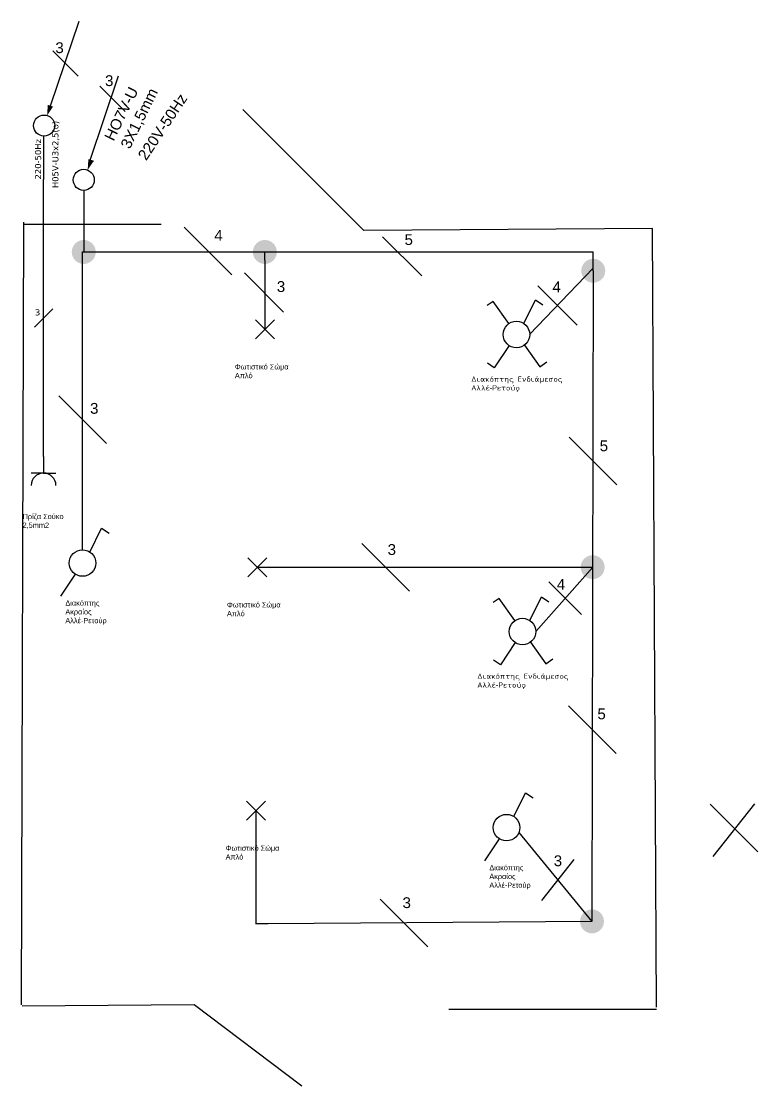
# Model space of a CAD drawing. Header units: millimetres. Extents: x 2489 to 3419, y 1173 to 2149.
# Drawn here: x 2862.8 to 3032.9, y 1903.5 to 2149.4 of the extents above; entities that cross this region are included whole.
import ezdxf

# ---------------------------------------------------------------- set-up
doc = ezdxf.new("R2010")
doc.units = ezdxf.units.MM
doc.styles.get("Standard").update_dxf_attribs({"font": 'arial.ttf'})

msp = doc.modelspace()

# ---------------------------------------------------------------- hatches: boundary and pattern name
h = msp.add_hatch(color=256)
h.dxf.hatch_style = 1
h.paths.add_polyline_path([(2868.75, 2127.69), (2870.11, 2129.72), (2869.51, 2129.93)])
h.paths.add_polyline_path([(2868.75, 2127.69), (2869.51, 2129.93), (2868.91, 2130.13)])
h = msp.add_hatch(color=256)
h.dxf.hatch_style = 1
h.paths.add_polyline_path([(2878.12, 2115.07), (2879.47, 2117.1), (2878.87, 2117.3)])
h.paths.add_polyline_path([(2878.12, 2115.07), (2878.87, 2117.3), (2878.28, 2117.5)])
at = {"true_color": 0x000000}
h = msp.add_hatch(color=18, dxfattribs=at)
h.dxf.hatch_style = 1
edge = h.paths.add_edge_path()
edge.add_arc((2877.22, 2096.14), 2.77, 0, 360)
h = msp.add_hatch(color=18, dxfattribs=at)
h.dxf.hatch_style = 1
edge = h.paths.add_edge_path()
edge.add_arc((2919.06, 2096.14), 2.77, 0, 360)
h = msp.add_hatch(color=18, dxfattribs=at)
h.dxf.hatch_style = 1
edge = h.paths.add_edge_path()
edge.add_arc((2994.93, 2091.8), 2.77, 0, 360)
h = msp.add_hatch(color=18, dxfattribs=at)
h.dxf.hatch_style = 1
edge = h.paths.add_edge_path()
edge.add_arc((2994.79, 2023.3), 2.77, 0, 360)
h = msp.add_hatch(color=18, dxfattribs=at)
h.dxf.hatch_style = 1
edge = h.paths.add_edge_path()
edge.add_arc((2994.63, 1941.46), 2.77, 0, 360)

# ---------------------------------------------------------------- linework, layer by layer
for p, q in [((2869.57, 2129.94), (2876.14, 2149.44)), ((2870.08, 2142.61), (2875.93, 2136.76)), ((2878.7, 2117.36), (2885.26, 2136.86)), ((2880.9, 2134.48), (2886.75, 2128.63)), ((2878.28, 2117.5), (2879.47, 2117.1)), ((2877.22, 2110.36), (2877.22, 2096.14)), ((2900.41, 2101.86), (2911.42, 2090.85)), ((2946.26, 2099.64), (2955.31, 2090.59)), ((2876.94, 2027.33), (2876.94, 2096.14)), ((2876.94, 2096.14), (2994.92, 2096.14)), ((2919.11, 2092.24), (2919.06, 2096.14)), ((2994.93, 2091.8), (2994.92, 2096.14)), ((2914.34, 2091.3), (2923.39, 2082.25)), ((2919.11, 2078.3), (2919.11, 2092.28)), ((2980.23, 2077.06), (2994.93, 2092.43)), ((2994.93, 2091.8), (2994.63, 1941.46)), ((2982.13, 2088.3), (2991.18, 2079.25)), ((2971.8, 2084.73), (2970.42, 2083.75)), ((2975.43, 2079.59), (2971.8, 2084.73)), ((2978.87, 2079.62), (2981.58, 2085.11)), ((2981.58, 2085.11), (2983.3, 2083.96)), ((2916.91, 2080.49), (2921.3, 2076.1)), ((2921.3, 2080.49), (2916.91, 2076.1)), ((2975.47, 2074.51), (2972.06, 2069.4)), ((2979.01, 2074.61), (2982.58, 2069.63)), ((2972.06, 2069.4), (2970.47, 2070.46)), ((2982.58, 2069.63), (2984.18, 2070.78)), ((2871.44, 2062.9), (2882.45, 2051.89)), ((2989.34, 2053.31), (3000.35, 2042.3)), ((2867.95, 2048.89), (2867.93, 2047.88)), ((2867.93, 2047.91), (2867.93, 2045.05)), ((2867.93, 2045.05), (2865.07, 2045.05)), ((2867.93, 2045.05), (2870.8, 2045.05)), ((2878.64, 2026.81), (2881.35, 2032.31)), ((2881.35, 2032.31), (2883.07, 2031.16)), ((2941.46, 2028.8), (2952.47, 2017.79)), ((2915.09, 2025.49), (2919.48, 2021.1)), ((2919.48, 2025.49), (2915.09, 2021.1)), ((2917.28, 2023.3), (2994.79, 2023.3)), ((2981.63, 2008.42), (2994.79, 2023.3)), ((2875.24, 2021.71), (2871.83, 2016.6)), ((2984.69, 2019.9), (2992.23, 2012.37)), ((2973.2, 2016.08), (2971.82, 2015.11)), ((2976.83, 2010.95), (2973.2, 2016.08)), ((2980.27, 2010.97), (2982.98, 2016.47)), ((2982.98, 2016.47), (2984.7, 2015.32)), ((2976.87, 2005.87), (2973.46, 2000.76)), ((2980.41, 2005.97), (2983.98, 2000.99)), ((2983.98, 2000.99), (2985.58, 2002.13)), ((2973.46, 2000.76), (2971.87, 2001.82)), ((2989.21, 1991.24), (3000.22, 1980.23)), ((2976.6, 1965.67), (2979.31, 1971.17)), ((2979.31, 1971.17), (2981.03, 1970.02)), ((2914.78, 1969.27), (2919.17, 1964.88)), ((2919.17, 1969.27), (2914.78, 1964.88)), ((3021.91, 1968.55), (3032.92, 1957.54)), ((3022.59, 1956.44), (3032.29, 1968.62)), ((2916.98, 1967.08), (2916.98, 1940.78)), ((2973.2, 1960.57), (2969.79, 1955.46)), ((2977.75, 1962), (2994.63, 1941.46)), ((2983.01, 1946.3), (2990.54, 1955.74)), ((2945.72, 1946.61), (2956.73, 1935.61)), ((2919.8, 1940.86), (2916.98, 1940.86)), ((2994.63, 1941.46), (2919.71, 1940.86))]:
    msp.add_line(p, q)
at = {"color": 1}
for p, q in [((2941.96, 2101.11), (2913.96, 2129.09)), ((2863.27, 2103.04), (2862.79, 1922.14)), ((2863.27, 2102.56), (2895.13, 2102.56)), ((3008.58, 2101.6), (2941.96, 2101.11)), ((3009.54, 1921.65), (3008.58, 2101.6)), ((2862.99, 1921.97), (2902.73, 1922.28)), ((2902.73, 1922.28), (2927.6, 1903.48)), ((3009.55, 1921.06), (2961.57, 1921.06))]:
    msp.add_line(p, q, dxfattribs=at)
at = {"ltscale": 2}
for p, q in [((2867.95, 2122.89), (2867.95, 2112.89)), ((2867.95, 2048.89), (2867.95, 2112.89)), ((2865.83, 2078.76), (2870.08, 2083.01))]:
    msp.add_line(p, q, dxfattribs=at)
for centre, radius in [((2868.06, 2125.35), 2.44), ((2877.22, 2112.8), 2.44), ((2977.17, 2077.06), 3.07), ((2876.94, 2024.26), 3.07), ((2978.57, 2008.42), 3.07), ((2974.9, 1963.12), 3.07)]:
    msp.add_circle(centre, radius)
msp.add_arc((2867.93, 2042.19), 2.86, 0, 180)

# ---------------------------------------------------------------- texts
at = {"char_height": 2.5, "attachment_point": 1}
for s, insert in [('3', (2870.66, 2144.59)), ('3', (2882.13, 2136.97)), ('{\\fArial|b0|i0|c161|p34;4}', (2907.38, 2101.23)), ('5', (2951.33, 2100.25)), ('3', (2921.82, 2089.4)), ('4', (2985.5, 2089.32)), ('3', (2878.67, 2061.25)), ('5', (2996.41, 2052.6)), ('3', (2947.42, 2028.63)), ('4', (2986.51, 2020.58)), ('5', (2995.89, 1990.66)), ('3', (2985.8, 1956.71)), ('3', (2950.86, 1947.03))]:
    msp.add_mtext_dynamic_manual_height_columns(s, width=8.7579, gutter_width=12.5, heights=[0], dxfattribs=dict(at, insert=insert))
at = {"attachment_point": 1}
for s, width, insert, char_height, rotation in [('HO7V-U \\P3Χ1,5mm', 30.8334, (2881.86, 2122.7), 2.5, 63.8713), ('220V-50Hz', 30.8334, (2889.55, 2118.48), 2.5, 56.4446), ('{\\fVerdana|b0|i0|c161|p34;H05V-U3x2,5(o)}', 21.638, (2869.95, 2110.89), 1.4142, 90)]:
    msp.add_mtext_dynamic_manual_height_columns(s, width=width, gutter_width=12.5, heights=[0], dxfattribs=dict(at, insert=insert, char_height=char_height, rotation=rotation))
at = {"ltscale": 2, "insert": (2865.95, 2112.89), "char_height": 1.4142, "attachment_point": 1, "rotation": 90}
msp.add_mtext_dynamic_manual_height_columns('{\\fVerdana|b0|i0|c161|p34;220-50\\fVerdana|b0|i0|c0|p34;Hz}', width=5, gutter_width=7.07, heights=[0], dxfattribs=at)
at = {"ltscale": 2, "insert": (2865.95, 2082.89), "char_height": 1.4142, "attachment_point": 1}
msp.add_mtext_dynamic_manual_height_columns('{\\fVerdana|b0|i0|c161|p34;3}', width=5, gutter_width=7.07, heights=[0], dxfattribs=at)
at = {"char_height": 1.2142, "attachment_point": 1}
for s, insert, width in [('Φωτιστικό Σώμα\\PΑπλό', (2912.13, 2070.21), 12.8917), ('{\\fISOCPEUR|b0|i0|c161|p34;Διακόπτης Ενδιάμεσος\\PΑλλέ}-{\\fISOCPEUR|b0|i0|c161|p34;Ρετούρ}', (2966.73, 2067.37), 19.8886), ('Πρίζα Σούκο\\P2,5mm2', (2863.08, 2035.63), 9.7427), ('Διακόπτης\\PΑκραίος\\PΑλλέ-Ρετούρ', (2872.97, 2015.62), 11.0917), ('Φωτιστικό Σώμα\\PΑπλό', (2910.3, 2015.21), 12.8917), ('{\\fISOCPEUR|b0|i0|c161|p34;Διακόπτης Ενδιάμεσος\\PΑλλέ}-{\\fISOCPEUR|b0|i0|c161|p34;Ρετούρ}', (2968.13, 1998.72), 19.8886), ('Φωτιστικό Σώμα\\PΑπλό', (2910, 1958.99), 12.8917), ('Διακόπτης\\PΑκραίος\\PΑλλέ-Ρετούρ', (2970.92, 1954.48), 11.0917)]:
    msp.add_mtext(s, dxfattribs=dict(at, insert=insert, width=width))

doc.saveas('drawing.dxf')
